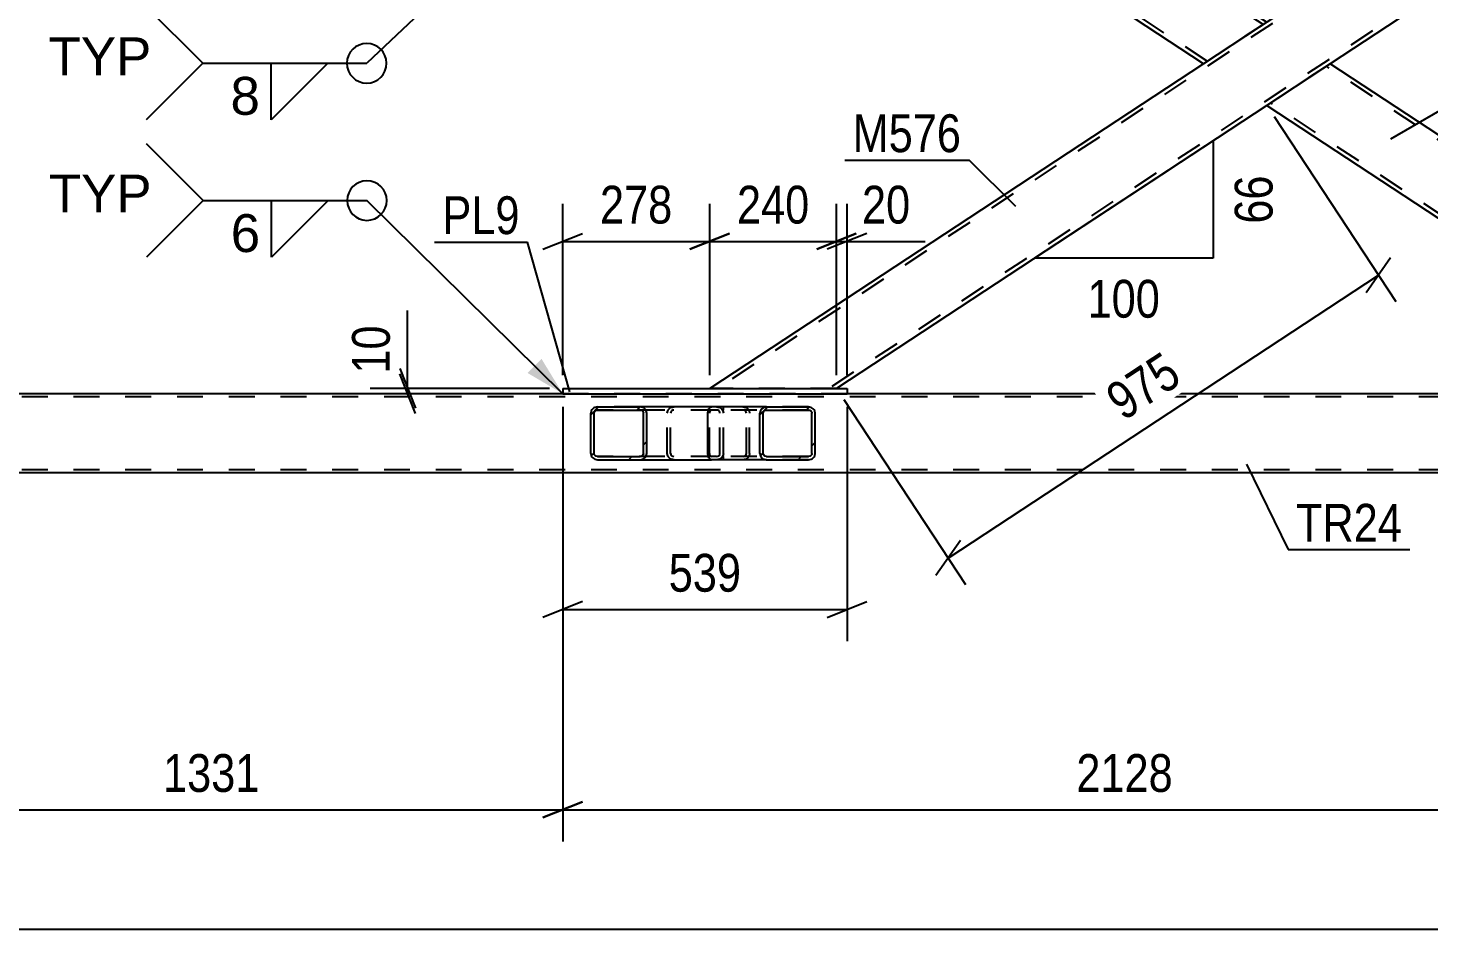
# Model space of a CAD drawing. Header units: millimetres. Extents: x -808 to 381, y -747 to 94.
# Drawn here: x -746.5 to -640.4, y -474.7 to -406.4 of the extents above; entities that cross this region are included whole.
import ezdxf

# ---------------------------------------------------------------- set-up
doc = ezdxf.new("R2010")
doc.units = ezdxf.units.MM
doc.linetypes.add('DXK_LINE_DOT2', pattern=[3.9198, 1.9599, -1.9599])
doc.styles.add('Arial', font='arial.ttf', dxfattribs={"height": 0.2})
doc.styles.add('Arial Narrow', font='ARIALN.TTF', dxfattribs={"height": 0.2})

# ---------------------------------------------------------------- blocks, each defined once
blk = doc.blocks.new('Part-232923327-73584 - 73514')
at = {"linetype": 'Continuous'}
h = blk.add_hatch(dxfattribs=at)
h.set_pattern_fill('', scale=0.7, style=0, pattern_type=0)
h.set_pattern_definition([(45, (-691.034, -438.8263), (-1.57154, 1.57154), [])])
h.paths.add_polyline_path([(-691.07, -438.64), (-691.03, -438.83), (-690.92, -438.98), (-690.76, -439.09), (-690.57, -439.12), (-687.39, -439.12), (-687.19, -439.09), (-687.03, -438.98), (-686.92, -438.83), (-686.88, -438.64), (-686.88, -435.6), (-686.92, -435.42), (-687.03, -435.26), (-687.19, -435.16), (-687.39, -435.12), (-690.57, -435.12), (-690.76, -435.16), (-690.92, -435.26), (-691.03, -435.42), (-691.07, -435.6)])
h.paths.add_polyline_path([(-690.8, -435.51), (-690.75, -435.43), (-690.67, -435.38), (-690.57, -435.36), (-687.39, -435.36), (-687.29, -435.38), (-687.21, -435.43), (-687.15, -435.51), (-687.13, -435.6), (-687.13, -438.64), (-687.15, -438.73), (-687.21, -438.81), (-687.29, -438.86), (-687.39, -438.88), (-690.57, -438.88), (-690.67, -438.86), (-690.75, -438.81), (-690.8, -438.73), (-690.82, -438.64), (-690.82, -435.6)])
at = {"color": 2, "linetype": 'Continuous'}
for p, q in [((-694.86, -435.16), (-694.75, -435.12)), ((-690.57, -435.12), (-694.75, -435.12)), ((-690.57, -435.12), (-690.76, -435.16)), ((-690.57, -435.12), (-687.39, -435.12)), ((-687.19, -435.16), (-687.39, -435.12)), ((-695.02, -435.6), (-695, -435.42)), ((-695.02, -438.64), (-695.02, -435.6)), ((-695, -435.42), (-694.94, -435.26)), ((-694.94, -435.26), (-694.86, -435.16)), ((-691.03, -435.42), (-691.07, -435.6)), ((-691.07, -438.64), (-691.07, -435.6)), ((-690.82, -435.6), (-690.8, -435.51)), ((-690.82, -438.64), (-690.82, -435.6)), ((-690.8, -435.51), (-690.75, -435.43)), ((-690.75, -435.43), (-690.67, -435.38)), ((-690.67, -435.38), (-690.57, -435.36)), ((-690.57, -435.36), (-687.39, -435.36)), ((-687.39, -435.36), (-687.29, -435.38)), ((-687.29, -435.38), (-687.21, -435.43)), ((-687.21, -435.43), (-687.15, -435.51)), ((-687.15, -435.51), (-687.13, -435.6)), ((-687.13, -438.64), (-687.13, -435.6)), ((-686.88, -435.6), (-686.92, -435.42)), ((-686.88, -438.64), (-686.88, -435.6)), ((-695, -438.83), (-695.02, -438.64)), ((-694.94, -438.98), (-695, -438.83)), ((-694.86, -439.09), (-694.94, -438.98)), ((-694.75, -439.12), (-694.86, -439.09)), ((-690.57, -439.12), (-694.75, -439.12)), ((-691.07, -438.64), (-691.03, -438.83)), ((-690.8, -438.73), (-690.82, -438.64)), ((-690.75, -438.81), (-690.8, -438.73)), ((-690.76, -439.09), (-690.57, -439.12)), ((-690.67, -438.86), (-690.75, -438.81)), ((-690.57, -438.88), (-690.67, -438.86)), ((-690.57, -438.88), (-687.39, -438.88)), ((-690.57, -439.12), (-687.39, -439.12)), ((-687.29, -438.86), (-687.39, -438.88)), ((-687.39, -439.12), (-687.19, -439.09)), ((-687.21, -438.81), (-687.29, -438.86)), ((-687.15, -438.73), (-687.21, -438.81)), ((-687.13, -438.64), (-687.15, -438.73)), ((-686.92, -438.83), (-686.88, -438.64))]:
    blk.add_line(p, q, dxfattribs=at)
at = {"color": 7, "linetype": 'DXK_LINE_DOT2'}
for p, q in [((-693.84, -435.36), (-693.84, -435.12)), ((-692.35, -435.12), (-692.16, -435.16)), ((-687.39, -435.12), (-690.57, -435.12)), ((-694.88, -435.51), (-694.89, -435.6)), ((-694.89, -438.64), (-694.89, -435.6)), ((-694.85, -435.43), (-694.88, -435.51)), ((-694.8, -435.38), (-694.85, -435.43)), ((-694.75, -435.36), (-694.8, -435.38)), ((-687.39, -435.36), (-694.75, -435.36)), ((-692.25, -435.38), (-692.35, -435.36)), ((-692.17, -435.43), (-692.25, -435.38)), ((-692.12, -435.51), (-692.17, -435.43)), ((-692.1, -435.6), (-692.12, -435.51)), ((-692.1, -438.64), (-692.1, -435.6)), ((-691.88, -435.42), (-691.85, -435.6)), ((-691.85, -438.64), (-691.85, -435.6)), ((-694.89, -438.64), (-694.88, -438.73)), ((-694.88, -438.73), (-694.85, -438.81)), ((-694.85, -438.81), (-694.8, -438.86)), ((-694.8, -438.86), (-694.75, -438.88)), ((-687.39, -438.88), (-694.75, -438.88)), ((-693.84, -439.12), (-693.84, -438.88)), ((-692.35, -438.88), (-692.25, -438.86)), ((-692.16, -439.09), (-692.35, -439.12)), ((-692.25, -438.86), (-692.17, -438.81)), ((-692.17, -438.81), (-692.12, -438.73)), ((-692.12, -438.73), (-692.1, -438.64)), ((-691.85, -438.64), (-691.88, -438.83)), ((-687.39, -439.12), (-690.57, -439.12))]:
    blk.add_line(p, q, dxfattribs=at)
for centre, start, end in [((-692.33, -435.62), 23.8494, 68.8059), ((-692.33, -438.63), 291.1941, 336.1506)]:
    blk.add_arc(centre, 0.492, start, end, dxfattribs=at)
at = {"color": 2, "linetype": 'Continuous'}
for centre, start, end in [((-690.58, -435.62), 111.1941, 156.1506), ((-687.37, -435.62), 23.8494, 68.8059), ((-690.58, -438.63), 203.8494, 248.8059), ((-687.37, -438.63), 291.1941, 336.1506)]:
    blk.add_arc(centre, 0.492, start, end, dxfattribs=at)
blk = doc.blocks.new('Part-232923327-73607 - 73514')
at = {"color": 2, "linetype": 'Continuous'}
for p, q in [((-657.48, -409.12), (-694.88, -384.52)), ((-685.27, -384.52), (-652.67, -405.96)), ((-653.26, -406.35), (-657.48, -409.12)), ((-652.67, -405.96), (-653.26, -406.35))]:
    blk.add_line(p, q, dxfattribs=at)
at = {"color": 7, "linetype": 'DXK_LINE_DOT2'}
for p, q in [((-694.88, -384.52), (-685.27, -384.52)), ((-657.19, -408.93), (-694.29, -384.52)), ((-652.96, -406.16), (-685.85, -384.52)), ((-652.72, -405.99), (-653.26, -406.35)), ((-657.19, -408.93), (-657.16, -408.92))]:
    blk.add_line(p, q, dxfattribs=at)
blk = doc.blocks.new('Part-232923327-73549 - 73514')
at = {"color": 7, "linetype": 'DXK_LINE_DOT2'}
for p, q in [((-619.5, -384.52), (-694.29, -433.72)), ((-611.93, -385.1), (-685.85, -433.72)), ((-620.08, -384.52), (-611.93, -384.52)), ((-611.93, -384.52), (-611.93, -385.48)), ((-652.67, -405.96), (-657.48, -409.12)), ((-647.87, -409.12), (-652.67, -412.28)), ((-685.27, -433.72), (-694.87, -433.72))]:
    blk.add_line(p, q, dxfattribs=at)
at = {"color": 2, "linetype": 'Continuous'}
for p, q in [((-620.08, -384.52), (-652.67, -405.96)), ((-611.93, -385.48), (-647.87, -409.12)), ((-657.48, -409.12), (-694.87, -433.72)), ((-652.67, -412.28), (-685.27, -433.72))]:
    blk.add_line(p, q, dxfattribs=at)
blk = doc.blocks.new('Part-232923327-73550 - 73514')
at = {"color": 2, "linetype": 'Continuous'}
for p, q in [((-648.45, -409.51), (-652.67, -412.28)), ((-647.87, -409.12), (-648.45, -409.51)), ((-611.93, -432.76), (-647.87, -409.12)), ((-652.67, -412.28), (-620.08, -433.72))]:
    blk.add_line(p, q, dxfattribs=at)
at = {"color": 7, "linetype": 'DXK_LINE_DOT2'}
for p, q in [((-611.93, -433.15), (-648.16, -409.31)), ((-652.38, -412.09), (-652.36, -412.08)), ((-619.5, -433.72), (-652.38, -412.09)), ((-611.93, -433.72), (-611.93, -432.76)), ((-620.08, -433.72), (-611.93, -433.72))]:
    blk.add_line(p, q, dxfattribs=at)
blk = doc.blocks.new('Part-232923327-73577 - 73514')
at = {"linetype": 'Continuous'}
h = blk.add_hatch(dxfattribs=at)
h.set_pattern_fill('', scale=0.7, style=0, pattern_type=0)
h.set_pattern_definition([(45, (-703.8545, -438.8263), (-1.57154, 1.57154), [])])
h.paths.add_polyline_path([(-703.89, -438.64), (-703.85, -438.83), (-703.74, -438.98), (-703.58, -439.09), (-703.38, -439.12), (-700.15, -439.12), (-699.95, -439.09), (-699.79, -438.98), (-699.68, -438.83), (-699.64, -438.64), (-699.64, -435.6), (-699.68, -435.42), (-699.79, -435.26), (-699.95, -435.16), (-700.15, -435.12), (-703.38, -435.12), (-703.58, -435.16), (-703.74, -435.26), (-703.85, -435.42), (-703.89, -435.6)])
h.paths.add_polyline_path([(-703.62, -435.51), (-703.56, -435.43), (-703.48, -435.38), (-703.38, -435.36), (-700.15, -435.36), (-700.05, -435.38), (-699.97, -435.43), (-699.91, -435.51), (-699.89, -435.6), (-699.89, -438.64), (-699.91, -438.73), (-699.97, -438.81), (-700.05, -438.86), (-700.15, -438.88), (-703.38, -438.88), (-703.48, -438.86), (-703.56, -438.81), (-703.62, -438.73), (-703.64, -438.64), (-703.64, -435.6)])
at = {"color": 2, "linetype": 'Continuous'}
for p, q in [((-703.38, -435.12), (-703.58, -435.16)), ((-703.38, -435.12), (-700.15, -435.12)), ((-694.75, -435.12), (-700.15, -435.12)), ((-699.95, -435.16), (-700.15, -435.12)), ((-703.85, -435.42), (-703.89, -435.6)), ((-703.89, -438.64), (-703.89, -435.6)), ((-703.64, -435.6), (-703.62, -435.51)), ((-703.64, -438.64), (-703.64, -435.6)), ((-703.62, -435.51), (-703.56, -435.43)), ((-703.56, -435.43), (-703.48, -435.38)), ((-703.48, -435.38), (-703.38, -435.36)), ((-703.38, -435.36), (-700.15, -435.36)), ((-700.15, -435.36), (-700.05, -435.38)), ((-700.05, -435.38), (-699.97, -435.43)), ((-699.97, -435.43), (-699.91, -435.51)), ((-699.91, -435.51), (-699.89, -435.6)), ((-699.89, -438.64), (-699.89, -435.6)), ((-699.64, -435.6), (-699.68, -435.42)), ((-699.64, -438.64), (-699.64, -435.6)), ((-703.89, -438.64), (-703.85, -438.83)), ((-703.62, -438.73), (-703.64, -438.64)), ((-703.56, -438.81), (-703.62, -438.73)), ((-703.58, -439.09), (-703.38, -439.12)), ((-703.48, -438.86), (-703.56, -438.81)), ((-703.38, -438.88), (-703.48, -438.86)), ((-703.38, -438.88), (-700.15, -438.88)), ((-703.38, -439.12), (-700.15, -439.12)), ((-700.05, -438.86), (-700.15, -438.88)), ((-700.15, -439.12), (-699.95, -439.09)), ((-700.15, -439.12), (-694.75, -439.12)), ((-699.97, -438.81), (-700.05, -438.86)), ((-699.91, -438.73), (-699.97, -438.81)), ((-699.89, -438.64), (-699.91, -438.73)), ((-699.68, -438.83), (-699.64, -438.64))]:
    blk.add_line(p, q, dxfattribs=at)
at = {"color": 7, "linetype": 'DXK_LINE_DOT2'}
for p, q in [((-700.15, -435.12), (-703.38, -435.12)), ((-697.78, -435.16), (-697.59, -435.12)), ((-694.35, -435.12), (-694.75, -435.12)), ((-694.35, -435.12), (-694.16, -435.16)), ((-694.35, -435.36), (-703.38, -435.36)), ((-698.1, -435.6), (-698.06, -435.42)), ((-698.1, -438.64), (-698.1, -435.6)), ((-697.82, -435.51), (-697.84, -435.6)), ((-697.84, -438.64), (-697.84, -435.6)), ((-697.77, -435.43), (-697.82, -435.51)), ((-697.68, -435.38), (-697.77, -435.43)), ((-697.59, -435.36), (-697.68, -435.38)), ((-694.25, -435.38), (-694.35, -435.36)), ((-694.17, -435.43), (-694.25, -435.38)), ((-694.11, -435.51), (-694.17, -435.43)), ((-694.1, -435.6), (-694.11, -435.51)), ((-694.1, -438.64), (-694.1, -435.6)), ((-693.88, -435.42), (-693.84, -435.6)), ((-693.84, -438.64), (-693.84, -435.6)), ((-694.35, -438.88), (-703.38, -438.88)), ((-703.38, -439.12), (-700.15, -439.12)), ((-698.06, -438.83), (-698.1, -438.64)), ((-697.84, -438.64), (-697.82, -438.73)), ((-697.82, -438.73), (-697.77, -438.81)), ((-697.59, -439.12), (-697.78, -439.09)), ((-697.77, -438.81), (-697.74, -438.83)), ((-697.74, -438.83), (-697.68, -438.86)), ((-697.68, -438.86), (-697.59, -438.88)), ((-694.35, -439.12), (-694.75, -439.12)), ((-694.35, -438.88), (-694.25, -438.86)), ((-694.16, -439.09), (-694.35, -439.12)), ((-694.25, -438.86), (-694.17, -438.81)), ((-694.17, -438.81), (-694.11, -438.73)), ((-694.11, -438.73), (-694.1, -438.64)), ((-693.84, -438.64), (-693.88, -438.83))]:
    blk.add_line(p, q, dxfattribs=at)
at = {"color": 2, "linetype": 'Continuous'}
for centre, start, end in [((-703.4, -435.62), 110.7583, 155.68), ((-700.13, -435.62), 24.32, 69.2417), ((-703.4, -438.62), 204.32, 249.2417), ((-700.13, -438.62), 290.7583, 335.68)]:
    blk.add_arc(centre, 0.496, start, end, dxfattribs=at)
at = {"color": 7, "linetype": 'DXK_LINE_DOT2'}
for centre, start, end in [((-697.61, -435.62), 110.7583, 155.68), ((-694.33, -435.62), 24.32, 69.2417), ((-697.61, -438.62), 204.32, 249.2417), ((-694.33, -438.62), 290.7583, 335.68)]:
    blk.add_arc(centre, 0.496, start, end, dxfattribs=at)
blk = doc.blocks.new('Part-232923327-73632 - 73514')
at = {"color": 2, "linetype": 'Continuous'}
for p, q in [((-706.01, -433.72), (-706.01, -434.12)), ((-706.01, -433.72), (-684.47, -433.72)), ((-684.47, -433.72), (-684.47, -434.12)), ((-706.01, -434.12), (-684.47, -434.12))]:
    blk.add_line(p, q, dxfattribs=at)
blk = doc.blocks.new('Part-232923327-73678 - 73514')
at = {"color": 7, "linetype": 'DXK_LINE_DOT2'}
for p, q in [((-82.58, -434.36), (-759.25, -434.36)), ((-684.47, -434.12), (-706.01, -434.12)), ((-82.58, -439.88), (-759.25, -439.88))]:
    blk.add_line(p, q, dxfattribs=at)
at = {"color": 2, "linetype": 'Continuous'}
for p, q in [((-706.01, -434.12), (-755.25, -434.12)), ((-620.88, -434.12), (-684.47, -434.12)), ((-82.58, -440.12), (-755.25, -440.12))]:
    blk.add_line(p, q, dxfattribs=at)
blk = doc.blocks.new('StraightDimension-232923327-97290 - 73514')
at = {"color": 7, "linetype": 'Continuous'}
for p, q in [((-706.01, -435.12), (-706.01, -468.04)), ((-620.88, -435.12), (-620.88, -468.04)), ((-704.51, -465.04), (-707.51, -466.24)), ((-706.01, -465.64), (-620.88, -465.64)), ((-622.38, -466.24), (-619.38, -465.04))]:
    blk.add_line(p, q, dxfattribs=at)
at = {"color": 0}
blk.add_wipeout([(-659.19, -464.89), (-659.19, -460.69), (-667.7, -460.69), (-667.7, -464.89)], dxfattribs=at)
at = {"color": 3, "style": 'Arial Narrow'}
blk.add_text('2128', height=2.863, dxfattribs=at).set_placement((-667.1, -464.29))
blk = doc.blocks.new('AngleDimension-232923327-141889 - 73514')
at = {"color": 7, "linetype": 'Continuous'}
for p, q in [((-656.74, -414.96), (-670.27, -423.86)), ((-656.74, -414.96), (-656.74, -423.86)), ((-659.85, -417), (-670.27, -423.86)), ((-656.74, -423.86), (-670.27, -423.86))]:
    blk.add_line(p, q, dxfattribs=at)
at = {"color": 0}
for points in [[(-651.64, -416.98), (-655.84, -416.98), (-655.84, -421.84), (-651.64, -421.84)], [(-660.16, -428.96), (-660.16, -424.76), (-666.85, -424.76), (-666.85, -428.96)]]:
    blk.add_wipeout(points, dxfattribs=at)
at = {"color": 3, "style": 'Arial Narrow'}
blk.add_text('66', height=2.863, rotation=90.0002, dxfattribs=at).set_placement((-652.24, -421.24))
blk.add_text('100', height=2.863, dxfattribs=at).set_placement((-666.25, -428.36))
blk = doc.blocks.new('StraightDimension-232923327-100235 - 73514')
at = {"color": 7, "linetype": 'Continuous'}
for p, q in [((-652.12, -413.12), (-642.9, -427.14)), ((-645.14, -426.46), (-643.3, -423.81)), ((-676.81, -446.57), (-644.22, -425.14)), ((-684.72, -434.56), (-675.49, -448.58)), ((-675.89, -445.25), (-677.74, -447.9))]:
    blk.add_line(p, q, dxfattribs=at)
at = {"color": 0}
blk.add_wipeout([(-658.14, -433.39), (-660.44, -429.88), (-666.03, -433.56), (-663.72, -437.07)], dxfattribs=at)
at = {"color": 3, "style": 'Arial Narrow'}
blk.add_text('975', height=2.863, rotation=33.3347, dxfattribs=at).set_placement((-663.55, -436.23))
blk = doc.blocks.new('StraightDimension-232923327-97291 - 73514')
at = {"color": 7, "linetype": 'Continuous'}
for p, q in [((-706.01, -435.12), (-706.01, -468.04)), ((-759.25, -441.12), (-759.25, -468.04)), ((-757.75, -465.04), (-760.75, -466.24)), ((-759.25, -465.64), (-706.01, -465.64)), ((-707.51, -466.24), (-704.51, -465.04))]:
    blk.add_line(p, q, dxfattribs=at)
at = {"color": 0}
blk.add_wipeout([(-728.37, -464.89), (-728.37, -460.69), (-736.89, -460.69), (-736.89, -464.89)], dxfattribs=at)
at = {"color": 3, "style": 'Arial Narrow'}
blk.add_text('1331', height=2.863, dxfattribs=at).set_placement((-736.29, -464.29))
blk = doc.blocks.new('StraightDimension-232923327-97375 - 73514')
at = {"color": 7, "linetype": 'Continuous'}
for p, q in [((-706.01, -435.12), (-706.01, -452.87)), ((-684.47, -435.12), (-684.47, -452.87)), ((-704.51, -449.87), (-707.51, -451.07)), ((-685.97, -451.07), (-682.97, -449.87)), ((-706.01, -450.47), (-684.47, -450.47))]:
    blk.add_line(p, q, dxfattribs=at)
at = {"color": 0}
blk.add_wipeout([(-691.9, -449.72), (-691.9, -445.52), (-698.58, -445.52), (-698.58, -449.72)], dxfattribs=at)
at = {"color": 3, "style": 'Arial Narrow'}
blk.add_text('539', height=2.863, dxfattribs=at).set_placement((-697.98, -449.12))
blk = doc.blocks.new('StraightDimension-232923327-97550 - 73514')
at = {"color": 7, "linetype": 'Continuous'}
for p, q in [((-685.27, -432.72), (-685.27, -419.73)), ((-684.47, -432.72), (-684.47, -419.73)), ((-686.77, -423.18), (-683.77, -421.98)), ((-682.97, -421.98), (-685.97, -423.18)), ((-685.27, -422.58), (-684.47, -422.58)), ((-684.47, -422.58), (-678.56, -422.58)), ((-684.47, -422.58), (-678.56, -422.58))]:
    blk.add_line(p, q, dxfattribs=at)
at = {"color": 0}
blk.add_wipeout([(-679.09, -421.83), (-679.09, -417.63), (-683.94, -417.63), (-683.94, -421.83)], dxfattribs=at)
at = {"color": 3, "style": 'Arial Narrow'}
blk.add_text('20', height=2.863, dxfattribs=at).set_placement((-683.34, -421.23))
blk = doc.blocks.new('StraightDimension-232923327-97551 - 73514')
at = {"color": 7, "linetype": 'Continuous'}
for p, q in [((-694.87, -432.72), (-694.87, -419.73)), ((-685.27, -432.72), (-685.27, -419.73)), ((-696.37, -423.18), (-693.37, -421.98)), ((-683.77, -421.98), (-686.77, -423.18)), ((-694.87, -422.58), (-685.27, -422.58))]:
    blk.add_line(p, q, dxfattribs=at)
at = {"color": 0}
blk.add_wipeout([(-686.73, -421.83), (-686.73, -417.63), (-693.41, -417.63), (-693.41, -421.83)], dxfattribs=at)
at = {"color": 3, "style": 'Arial Narrow'}
blk.add_text('240', height=2.863, dxfattribs=at).set_placement((-692.81, -421.23))
blk = doc.blocks.new('StraightDimension-232923327-97552 - 73514')
at = {"color": 7, "linetype": 'Continuous'}
for p, q in [((-706.01, -432.72), (-706.01, -419.73)), ((-694.87, -432.72), (-694.87, -419.73)), ((-707.51, -423.18), (-704.51, -421.98)), ((-693.37, -421.98), (-696.37, -423.18)), ((-706.01, -422.58), (-694.87, -422.58))]:
    blk.add_line(p, q, dxfattribs=at)
at = {"color": 0}
blk.add_wipeout([(-697.1, -421.83), (-697.1, -417.63), (-703.79, -417.63), (-703.79, -421.83)], dxfattribs=at)
at = {"color": 3, "style": 'Arial Narrow'}
blk.add_text('278', height=2.863, dxfattribs=at).set_placement((-703.19, -421.23))
blk = doc.blocks.new('StraightDimension-232923327-99026 - 73514')
at = {"color": 7, "linetype": 'Continuous'}
blk.add_line((-760.05, -474.68), (-63.3, -474.68), dxfattribs=at)
blk = doc.blocks.new('StraightDimension-232923327-100049 - 73514')
at = {"color": 7, "linetype": 'Continuous'}
for p, q in [((-717.76, -433.72), (-717.76, -427.82)), ((-717.76, -433.72), (-717.76, -427.82)), ((-718.36, -432.22), (-717.16, -435.22)), ((-717.16, -435.62), (-718.36, -432.62)), ((-707.01, -433.72), (-720.61, -433.72)), ((-717.76, -434.12), (-717.76, -433.72)), ((-707.01, -434.12), (-720.61, -434.12))]:
    blk.add_line(p, q, dxfattribs=at)
at = {"color": 0}
blk.add_wipeout([(-718.51, -428.34), (-722.71, -428.34), (-722.71, -433.2), (-718.51, -433.2)], dxfattribs=at)
at = {"color": 3, "style": 'Arial Narrow'}
blk.add_text('10', height=2.863, rotation=90.0002, dxfattribs=at).set_placement((-719.11, -432.6))
blk = doc.blocks.new('Mark-232923327-96585 - 73514')
at = {"color": 30, "linetype": 'Continuous'}
for p in [(-684.65, -416.42), (-671.69, -419.95)]:
    blk.add_line(p, (-675.23, -416.42), dxfattribs=at)
at = {"color": 0}
blk.add_wipeout([(-675.83, -415.82), (-675.83, -412.82), (-684.05, -412.82), (-684.05, -415.82)], dxfattribs=at)
blk.add_wipeout([(-675.83, -415.82), (-675.83, -412.82), (-684.05, -412.82), (-684.05, -415.82)], dxfattribs=at)
at = {"color": 3, "style": 'Arial Narrow'}
blk.add_text('M576', height=2.863, dxfattribs=at).set_placement((-684.05, -415.82))
blk = doc.blocks.new('Mark-232923327-100280 - 73514')
at = {"color": 30, "linetype": 'Continuous'}
for p in [(-715.72, -422.63), (-705.48, -433.99)]:
    blk.add_line(p, (-708.67, -422.63), dxfattribs=at)
at = {"color": 0}
blk.add_wipeout([(-709.27, -422.03), (-709.27, -419.03), (-715.12, -419.03), (-715.12, -422.03)], dxfattribs=at)
blk.add_wipeout([(-709.27, -422.03), (-709.27, -419.03), (-715.12, -419.03), (-715.12, -422.03)], dxfattribs=at)
at = {"color": 3, "style": 'Arial Narrow'}
blk.add_text('PL9', height=2.863, dxfattribs=at).set_placement((-715.12, -422.03))
blk = doc.blocks.new('Mark-232923327-96588 - 73514')
at = {"color": 30, "linetype": 'Continuous'}
for p, q in [((-643.27, -414.8), (-637.21, -411.3)), ((-637.21, -411.3), (-627.79, -411.3))]:
    blk.add_line(p, q, dxfattribs=at)
at = {"color": 0}
blk.add_wipeout([(-628.39, -410.7), (-628.39, -407.7), (-636.61, -407.7), (-636.61, -410.7)], dxfattribs=at)
blk.add_wipeout([(-628.39, -410.7), (-628.39, -407.7), (-636.61, -407.7), (-636.61, -410.7)], dxfattribs=at)
at = {"color": 3, "style": 'Arial Narrow'}
blk.add_text('M577', height=2.863, dxfattribs=at).set_placement((-636.61, -410.7))
blk = doc.blocks.new('Mark-232923327-96642 - 73514')
at = {"color": 30, "linetype": 'Continuous'}
for p, q in [((-654.21, -439.47), (-651.06, -445.93)), ((-651.06, -445.93), (-641.83, -445.93))]:
    blk.add_line(p, q, dxfattribs=at)
at = {"color": 0}
blk.add_wipeout([(-642.43, -445.33), (-642.43, -442.33), (-650.46, -442.33), (-650.46, -445.33)], dxfattribs=at)
blk.add_wipeout([(-642.43, -445.33), (-642.43, -442.33), (-650.46, -442.33), (-650.46, -445.33)], dxfattribs=at)
at = {"color": 3, "style": 'Arial Narrow'}
blk.add_text('TR24', height=2.863, dxfattribs=at).set_placement((-650.46, -445.33))
blk = doc.blocks.new('WeldMark-232923327-100684 - 73514')
at = {"linetype": 'Continuous'}
blk.add_hatch(color=30, dxfattribs=at).paths.add_polyline_path([(-697.57, -386.04), (-694.88, -384.52), (-696.54, -387.13)])
at = {"color": 30, "linetype": 'Continuous'}
for p in [(-694.88, -384.52), (-733.28, -409.09)]:
    blk.add_line(p, (-720.86, -409.09), dxfattribs=at)
at = {"color": 3, "linetype": 'Continuous'}
for p, q in [((-733.28, -409.09), (-737.57, -404.8)), ((-733.28, -409.09), (-737.57, -413.37)), ((-728.1, -409.09), (-723.81, -409.09)), ((-723.81, -409.09), (-728.1, -413.37)), ((-728.1, -413.37), (-728.1, -409.09))]:
    blk.add_line(p, q, dxfattribs=at)
for start, end in [(90, 270), (270, 90)]:
    blk.add_arc((-720.86, -409.09), 1.5, start, end, dxfattribs=at)
at = {"color": 0}
blk.add_wipeout([(-728.76, -413.19), (-728.76, -409.79), (-731.38, -409.79), (-731.38, -413.19)], dxfattribs=at)
at = {"color": 3, "style": 'Arial'}
blk.add_text('8', height=2.87, dxfattribs=at).set_placement((-731.18, -412.99))
at = {"color": 0, "linetype": 'Continuous'}
blk.add_wipeout([(-737.18, -409.99), (-737.18, -406.99), (-744.96, -406.99), (-744.96, -409.99)], dxfattribs=at)
blk.add_wipeout([(-737.18, -409.99), (-737.18, -406.99), (-744.96, -406.99), (-744.96, -409.99)], dxfattribs=at)
at = {"color": 3, "linetype": 'Continuous', "style": 'Arial'}
blk.add_text('TYP', height=2.865, dxfattribs=at).set_placement((-744.96, -409.99))
blk = doc.blocks.new('WeldMark-232923327-101046 - 73514')
at = {"linetype": 'Continuous'}
blk.add_hatch(color=30, dxfattribs=at).paths.add_polyline_path([(-707.62, -431.48), (-706.01, -434.12), (-708.68, -432.55)])
at = {"color": 3, "linetype": 'Continuous'}
for p, q in [((-733.26, -419.49), (-737.55, -415.2)), ((-733.26, -419.49), (-737.55, -423.77)), ((-728.08, -419.49), (-723.79, -419.49)), ((-723.79, -419.49), (-728.08, -423.77)), ((-728.08, -423.77), (-728.08, -419.49))]:
    blk.add_line(p, q, dxfattribs=at)
at = {"color": 30, "linetype": 'Continuous'}
for p in [(-733.26, -419.49), (-706.01, -434.12)]:
    blk.add_line(p, (-720.84, -419.49), dxfattribs=at)
at = {"color": 3, "linetype": 'Continuous'}
for start, end in [(90, 270), (270, 90)]:
    blk.add_arc((-720.84, -419.49), 1.5, start, end, dxfattribs=at)
at = {"color": 0}
blk.add_wipeout([(-728.74, -423.59), (-728.74, -420.19), (-731.36, -420.19), (-731.36, -423.59)], dxfattribs=at)
at = {"color": 3, "style": 'Arial'}
blk.add_text('6', height=2.87, dxfattribs=at).set_placement((-731.16, -423.39))
at = {"color": 0, "linetype": 'Continuous'}
blk.add_wipeout([(-737.16, -420.39), (-737.16, -417.39), (-744.94, -417.39), (-744.94, -420.39)], dxfattribs=at)
blk.add_wipeout([(-737.16, -420.39), (-737.16, -417.39), (-744.94, -417.39), (-744.94, -420.39)], dxfattribs=at)
at = {"color": 3, "linetype": 'Continuous', "style": 'Arial'}
blk.add_text('TYP', height=2.865, dxfattribs=at).set_placement((-744.94, -420.39))

msp = doc.modelspace()

# ---------------------------------------------------------------- block references
for name in ['Part-232923327-73607 - 73514', 'Part-232923327-73549 - 73514', 'Part-232923327-73550 - 73514', 'Part-232923327-73632 - 73514', 'Part-232923327-73678 - 73514', 'Part-232923327-73577 - 73514', 'Part-232923327-73584 - 73514']:
    msp.add_blockref(name, (0, 0))

# ---------------------------------------------------------------- next in the draw order: block references
for name in ['WeldMark-232923327-100684 - 73514', 'AngleDimension-232923327-141889 - 73514', 'StraightDimension-232923327-97290 - 73514']:
    msp.add_blockref(name, (0, 0))

# ---------------------------------------------------------------- next in the draw order: block references
for name in ['StraightDimension-232923327-100235 - 73514', 'StraightDimension-232923327-97291 - 73514']:
    msp.add_blockref(name, (0, 0))

# ---------------------------------------------------------------- next in the draw order: block references
for name in ['Mark-232923327-96588 - 73514', 'StraightDimension-232923327-97550 - 73514', 'StraightDimension-232923327-97375 - 73514']:
    msp.add_blockref(name, (0, 0))

# ---------------------------------------------------------------- next in the draw order: block references
for name in ['StraightDimension-232923327-97551 - 73514', 'StraightDimension-232923327-99026 - 73514']:
    msp.add_blockref(name, (0, 0))

# ---------------------------------------------------------------- next in the draw order: block references
for name in ['Mark-232923327-96585 - 73514', 'StraightDimension-232923327-97552 - 73514', 'Mark-232923327-96642 - 73514']:
    msp.add_blockref(name, (0, 0))

# ---------------------------------------------------------------- next in the draw order: block references
msp.add_blockref('StraightDimension-232923327-100049 - 73514', (0, 0))

# ---------------------------------------------------------------- next in the draw order: block references
msp.add_blockref('Mark-232923327-100280 - 73514', (0, 0))

# ---------------------------------------------------------------- next in the draw order: block references
msp.add_blockref('WeldMark-232923327-101046 - 73514', (0, 0))

doc.saveas('drawing.dxf')
